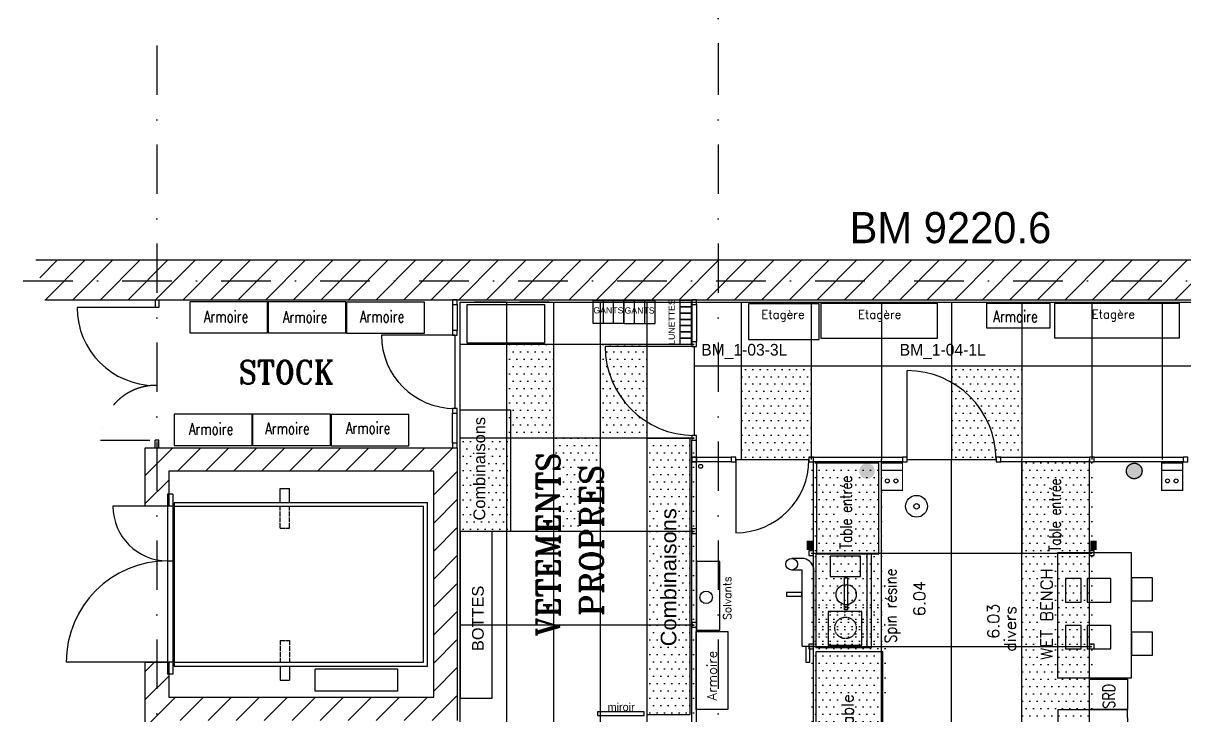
# Model space of a CAD drawing. Header units: millimetres. Extents: x -15291 to 293567, y -98510 to 49398.
# Drawn here: x 2199 to 17101, y 28613 to 37497 of the extents above; entities that cross this region are included whole.
import ezdxf
from ezdxf.enums import TextEntityAlignment as Align

# ---------------------------------------------------------------- set-up
doc = ezdxf.new("R2010")
doc.units = ezdxf.units.MM
doc.header["$LTSCALE"] = 50
doc.header["$MEASUREMENT"] = 0
for name, pattern in [('AUSGEZOGEN', [0]), ('DASHED', [1.5, 1.25, -0.25]), ('HIDDEN', [0.375, 0.25, -0.125]), ('STRICHPUNKT', [25.4, 12.7, -6.35, 0, -6.35])]:
    doc.linetypes.add(name, pattern=pattern)
doc.layers.get('0').update_dxf_attribs({"linetype": 'AUSGEZOGEN'})
for name, color, linetype in [('AXEN', 3, 'STRICHPUNKT'), ('BA01', 7, 'AUSGEZOGEN'), ('BA02', 7, 'AUSGEZOGEN'), ('EL01', 7, 'AUSGEZOGEN'), ('EQUIP1', 7, 'AUSGEZOGEN'), ('FFU', 4, 'CONTINUOUS'), ('RASTER', 30, 'AUSGEZOGEN'), ('RW01', 4, 'AUSGEZOGEN'), ('RW02', 4, 'AUSGEZOGEN'), ('RWTEXT', 7, 'CONTINUOUS'), ('SN01', 5, 'AUSGEZOGEN')]:
    doc.layers.add(name, color=color, linetype=linetype)
doc.styles.add('ROMANS8', font='ROMANS.SHX')
doc.styles.add('ROMANT', font='romant', dxfattribs={"height": 400})

# ---------------------------------------------------------------- blocks, each defined once
blk = doc.blocks.new('*X0')
at = {"color": 0}
for p, q in [((-79350, -2479), (-78996, -2125)), ((-78937, -2425), (-78637, -2125)), ((-78578, -2425), (-78278, -2125)), ((-78218, -2425), (-77918, -2125)), ((-77859, -2425), (-77559, -2125)), ((-77500, -2425), (-77200, -2125)), ((-77141, -2425), (-76841, -2125)), ((-76782, -2425), (-76482, -2125)), ((-76422, -2425), (-76122, -2125)), ((-76063, -2425), (-75763, -2125)), ((-75704, -2425), (-75404, -2125)), ((-75650, -2730), (-75350, -2430)), ((-79350, -2838), (-79050, -2538)), ((-75650, -3090), (-75350, -2790)), ((-75650, -3449), (-75350, -3149)), ((-75650, -3808), (-75350, -3508)), ((-75650, -4167), (-75350, -3867)), ((-75650, -4526), (-75350, -4226)), ((-75650, -4886), (-75350, -4586)), ((-79350, -4993), (-79232, -4875)), ((-79350, -5353), (-79050, -5053)), ((-75650, -5245), (-75350, -4945)), ((-79350, -5712), (-78963, -5325)), ((-78904, -5625), (-78604, -5325)), ((-78545, -5625), (-78245, -5325)), ((-78185, -5625), (-77885, -5325)), ((-77826, -5625), (-77526, -5325)), ((-77467, -5625), (-77167, -5325)), ((-77108, -5625), (-76808, -5325)), ((-76749, -5625), (-76449, -5325)), ((-76389, -5625), (-76089, -5325)), ((-76030, -5625), (-75730, -5325)), ((-75671, -5625), (-75350, -5304)), ((-79350, -6071), (-79050, -5771)), ((-79350, -6430), (-79050, -6130)), ((-79350, -6790), (-79050, -6490)), ((-79350, -7149), (-79050, -6849)), ((-79350, -7508), (-79050, -7208)), ((-79350, -7867), (-79050, -7567)), ((-79099, -7975), (-78799, -7675)), ((-78739, -7975), (-78439, -7675)), ((-78380, -7975), (-78150, -7745))]:
    blk.add_line(p, q, dxfattribs=at)

msp = doc.modelspace()

# ---------------------------------------------------------------- hatches: boundary and pattern name
at = {"layer": 'EL01', "linetype": 'Continuous', "lineweight": 30, "ltscale": 500}
h = msp.add_hatch(dxfattribs=at)
h.set_pattern_fill('ANSI31', color=256, scale=2000)
h.paths.add_polyline_path([(72722, 34580), (17715, 34580), (17715, 35120), (17365, 35120), (17365, 34460), (2360, 34460), (2475, 33950), (53868, 33950), (53868, 33953), (53928, 33953), (72722, 33950)])
at = {"layer": 'EL01', "linetype": 'STRICHPUNKT', "lineweight": 30}
h = msp.add_hatch(color=1, dxfattribs=at)
edge = h.paths.add_edge_path()
edge.add_arc((13025, 31753), 100, 0, 360)
h = msp.add_hatch(color=1, dxfattribs=at)
edge = h.paths.add_edge_path()
edge.add_arc((16453, 31753), 100, 0, 360)
at = {"layer": 'FFU'}
h = msp.add_hatch(dxfattribs=at)
h.set_pattern_fill('DOTS,_I', color=256, scale=1500, style=2)
h.set_pattern_definition([(0, (0, 0), (46.875, 93.75), [0, -93.75])])
h.paths.add_polyline_path([(8405, 32180), (9005, 32180), (9005, 33380), (8405, 33380)])
h = msp.add_hatch(dxfattribs=at)
h.set_pattern_fill('DOTS,_I', color=256, scale=1500, style=2)
h.set_pattern_definition([(0, (1200, 0), (46.875, 93.75), [0, -93.75])])
h.paths.add_polyline_path([(9605, 32180), (10205, 32180), (10205, 33380), (9605, 33380)])
h = msp.add_hatch(dxfattribs=at)
h.set_pattern_fill('DOTS,_I', color=256, scale=1500, style=2)
h.set_pattern_definition([(0, (-37800, 2400), (46.875, 93.75), [0, -93.75])])
h.paths.add_polyline_path([(11410, 31900), (12310, 31900), (12310, 33100), (11410, 33100)])
h = msp.add_hatch(dxfattribs=at)
h.set_pattern_fill('DOTS,_I', color=256, scale=1500, style=2)
h.set_pattern_definition([(0, (-35100, 2400), (46.875, 93.75), [0, -93.75])])
h.paths.add_polyline_path([(14110, 31900), (15010, 31900), (15010, 33100), (14110, 33100)])
h = msp.add_hatch(dxfattribs=at)
h.set_pattern_fill('DOTS,_I', color=256, scale=1500, style=2)
h.set_pattern_definition([(0, (-592.91, -1243.09), (46.875, 93.75), [0, -93.75])])
h.paths.add_polyline_path([(7812, 30937), (8412, 30937), (8412, 32137), (7812, 32137)])
h = msp.add_hatch(dxfattribs=at)
h.set_pattern_fill('DOTS,_I', color=256, scale=1500, style=2)
h.set_pattern_definition([(0, (600, -1200), (46.875, 93.75), [0, -93.75])])
h.paths.add_polyline_path([(9005, 30980), (9605, 30980), (9605, 32180), (9005, 32180)])
h = msp.add_hatch(dxfattribs=at)
h.set_pattern_fill('DOTS,_I', color=256, scale=1500, style=2)
h.set_pattern_definition([(0, (1800, -1200), (46.875, 93.75), [0, -93.75])])
h.paths.add_polyline_path([(10205, 30980), (10805, 30980), (10805, 32180), (10205, 32180)])
h = msp.add_hatch(dxfattribs=at)
h.set_pattern_fill('DOTS,_I', color=256, scale=1500, style=2)
h.set_pattern_definition([(0, (-36900, 1200), (46.875, 93.75), [0, -93.75])])
h.paths.add_polyline_path([(12310, 30700), (13210, 30700), (13210, 31900), (12310, 31900)])
h = msp.add_hatch(dxfattribs=at)
h.set_pattern_fill('DOTS,_I', color=256, scale=1500, style=2)
h.set_pattern_definition([(0, (-34200, 1200), (46.875, 93.75), [0, -93.75])])
h.paths.add_polyline_path([(15010, 30700), (15910, 30700), (15910, 31900), (15010, 31900)])
h = msp.add_hatch(dxfattribs=at)
h.set_pattern_fill('DOTS,_I', color=256, scale=1500, style=2)
h.set_pattern_definition([(0, (1800, -2400), (46.875, 93.75), [0, -93.75])])
h.paths.add_polyline_path([(10205, 29780), (10805, 29780), (10805, 30980), (10205, 30980)])
h = msp.add_hatch(dxfattribs=at)
h.set_pattern_fill('DOTS,_I', color=256, scale=1500, style=2)
h.set_pattern_definition([(0, (-36900, 0), (46.875, 93.75), [0, -93.75])])
h.paths.add_polyline_path([(12310, 29500), (13210, 29500), (13210, 30700), (12310, 30700)])
h = msp.add_hatch(dxfattribs=at)
h.set_pattern_fill('DOTS,_I', color=256, scale=1500, style=2)
h.set_pattern_definition([(0, (-34200, 0), (46.875, 93.75), [0, -93.75])])
h.paths.add_polyline_path([(15010, 29500), (15910, 29500), (15910, 30700), (15010, 30700)])
h = msp.add_hatch(dxfattribs=at)
h.set_pattern_fill('DOTS,_I', color=256, scale=1500, style=2)
h.set_pattern_definition([(0, (-36853.125, -618.75), (46.875, 93.75), [0, -93.75])])
h.paths.add_polyline_path([(12357, 28881), (13257, 28881), (13257, 30081), (12357, 30081)])
h = msp.add_hatch(dxfattribs=at)
h.set_pattern_fill('DOTS,_I', color=256, scale=1500, style=2)
h.set_pattern_definition([(0, (1800, -3600), (46.875, 93.75), [0, -93.75])])
h.paths.add_polyline_path([(10205, 28580), (10805, 28580), (10805, 29780), (10205, 29780)])
h = msp.add_hatch(dxfattribs=at)
h.set_pattern_fill('DOTS,_I', color=256, scale=1500, style=2)
h.set_pattern_definition([(0, (-36900, -1275), (46.875, 93.75), [0, -93.75])])
h.paths.add_polyline_path([(12310, 28225), (13210, 28225), (13210, 29425), (12310, 29425)])
h = msp.add_hatch(dxfattribs=at)
h.set_pattern_fill('DOTS,_I', color=256, scale=1500, style=2)
h.set_pattern_definition([(0, (-34200, -1200), (46.875, 93.75), [0, -93.75])])
h.paths.add_polyline_path([(15010, 28300), (15910, 28300), (15910, 29500), (15010, 29500)])

# ---------------------------------------------------------------- linework, layer by layer
at = {"layer": 'AXEN', "linetype": 'STRICHPUNKT'}
for p, q in [((11113, 48671), (11113, 36914)), ((3915, 37212), (3915, 14382)), ((11115, 37212), (11115, 14382))]:
    msp.add_line(p, q, dxfattribs=at)
at = {"layer": 'AXEN', "linetype": 'STRICHPUNKT', "lineweight": 30}
msp.add_line((2199, 34193), (74677, 34193), dxfattribs=at)
at = {"layer": 'BA01'}
for p, q in [((2360, 34460), (17365, 34460)), ((2475, 33950), (72722, 33950)), ((8400, 33920), (7990, 33920)), ((8945, 33920), (8565, 33920)), ((3765, 32050), (7765, 32050)), ((3765, 31300), (3765, 32050)), ((7765, 32050), (7765, 28550)), ((10205, 28625), (10205, 32175)), ((10205, 32175), (10750, 32175)), ((10750, 32175), (10750, 28625)), ((7465, 31750), (4065, 31750)), ((4065, 31750), (4065, 31300)), ((7465, 28850), (7465, 31750)), ((4050, 31455), (4050, 29145)), ((4120, 31455), (4050, 31455)), ((4120, 31455), (4120, 29145)), ((5495, 31350), (5495, 31530)), ((5495, 31530), (5615, 31530)), ((5615, 31350), (5615, 31530)), ((4050, 31300), (3350, 31300)), ((4065, 31300), (3765, 31300)), ((4120, 31300), (4050, 31300)), ((4135, 31350), (7385, 31350)), ((4135, 31350), (4135, 29250)), ((4135, 31300), (7335, 31300)), ((7335, 29300), (7335, 31300)), ((7385, 29250), (7385, 31350)), ((4050, 30600), (4120, 30600)), ((4050, 29300), (2750, 29300)), ((3765, 26200), (3765, 29300)), ((3765, 29300), (4065, 29300)), ((4120, 29300), (4050, 29300)), ((4065, 29300), (4065, 28850)), ((4135, 29300), (7335, 29300)), ((4135, 29250), (7385, 29250)), ((5495, 29250), (5495, 29070)), ((5615, 29250), (5615, 29070)), ((7005, 29210), (5945, 29210)), ((5945, 28930), (5945, 29210)), ((7005, 28930), (7005, 29210)), ((4120, 29145), (4050, 29145)), ((5495, 29070), (5615, 29070)), ((7005, 28930), (5945, 28930)), ((4065, 28850), (7465, 28850)), ((10165, 28665), (9565, 28665)), ((9565, 28665), (9565, 28615)), ((9565, 28615), (10165, 28615)), ((10165, 28615), (10165, 28665)), ((10750, 28625), (10205, 28625))]:
    msp.add_line(p, q, dxfattribs=at)
at = {"layer": 'BA01', "linetype": 'DASHED'}
for p, q in [((5495, 31020), (5495, 31300)), ((5615, 31020), (5615, 31300)), ((5495, 31020), (5615, 31020)), ((5495, 29580), (5615, 29580)), ((5495, 29580), (5495, 29300)), ((5615, 29580), (5615, 29300))]:
    msp.add_line(p, q, dxfattribs=at)
at = {"layer": 'BA01'}
for centre, radius, start, end in [((4050, 31300), 700, 180, 270), ((4050, 29300), 1300, 90, 180)]:
    msp.add_arc(centre, radius, start, end, dxfattribs=at)
at = {"layer": 'BA02'}
for p, q in [((3890, 33850), (2890, 33850)), ((3890, 33950), (3890, 33850)), ((3940, 33850), (3890, 33850)), ((3940, 33950), (3940, 33850)), ((3940, 32150), (3890, 32150)), ((3890, 32050), (3890, 32150)), ((3940, 32050), (3940, 32150))]:
    msp.add_line(p, q, dxfattribs=at)
msp.add_arc((3890, 33850), 1000, 180, 270, dxfattribs=at)
at = {"layer": 'EL01', "linetype": 'Continuous'}
for p, q in [((7812, 32538), (8452, 32538)), ((8452, 32538), (8452, 30979))]:
    msp.add_line(p, q, dxfattribs=at)
at = {"layer": 'EL01', "linetype": 'STRICHPUNKT', "lineweight": 30}
msp.add_line((3190, 32150), (3890, 32150), dxfattribs=at)
at = {"layer": 'EL01', "color": 0, "linetype": 'Continuous', "lineweight": 30}
msp.add_lwpolyline([(8887, 33889), (8888, 33393), (7896, 33391), (7895, 33887)], close=True, dxfattribs=at)
at = {"layer": 'EL01', "linetype": 'STRICHPUNKT', "lineweight": 30}
for points in [[(10774, 33858), (10774, 33938), (10624, 33938), (10624, 33858)], [(10774, 33778), (10774, 33858), (10624, 33858), (10624, 33778)], [(10774, 33698), (10774, 33778), (10624, 33778), (10624, 33698)], [(10774, 33618), (10774, 33698), (10624, 33698), (10624, 33618)], [(10774, 33538), (10774, 33618), (10624, 33618), (10624, 33538)], [(10774, 33458), (10774, 33538), (10624, 33538), (10624, 33458)], [(10774, 33378), (10774, 33458), (10624, 33458), (10624, 33378)]]:
    msp.add_lwpolyline(points, close=True, dxfattribs=at)
at = {"layer": 'EL01', "linetype": 'Continuous', "lineweight": 30}
msp.add_lwpolyline([(11504, 33897), (11504, 33438), (12411, 33438), (12411, 33897)], close=True, dxfattribs=at)
at = {"layer": 'EL01', "color": 1, "linetype": 'STRICHPUNKT', "lineweight": 30}
msp.add_circle((16453, 31753), 100, dxfattribs=at)
at = {"layer": 'EL01', "linetype": 'STRICHPUNKT', "lineweight": 30}
msp.add_arc((3902, 32138), 713, 88.9949, 178.9949, dxfattribs=at)
at = {"layer": 'EL01', "color": 3, "linetype": 'STRICHPUNKT', "lineweight": 30}
msp.add_solid([(16453, 31753), (16453, 31753), (16453, 31753)], dxfattribs=at)
at = {"layer": 'EL01', "color": 7}
msp.add_solid([(12330, 30860), (12330, 30740), (12250, 30860), (12250, 30740)], dxfattribs=at)
at = {"layer": 'EL01', "color": 1}
msp.add_solid([(15890, 30860), (15890, 30740), (15970, 30860), (15970, 30740)], dxfattribs=at)
at = {"layer": 'EQUIP1'}
for p, q in [((12189, 30632), (12061, 30632)), ((13022, 30689), (13024, 29490)), ((12192, 30481), (12059, 30481)), ((12192, 29504), (12192, 30481)), ((12342, 29504), (12342, 30504)), ((12192, 29504), (12342, 29504)), ((15477, 28692), (16367, 28693)), ((15478, 27073), (15477, 28692)), ((16398, 27074), (16367, 28693))]:
    msp.add_line(p, q, dxfattribs=at)
for points in [[(4335, 33523), (5335, 33523), (5335, 33923), (4335, 33923)], [(5340, 33523), (6340, 33523), (6340, 33923), (5340, 33923)], [(6346, 33519), (7346, 33519), (7346, 33919), (6346, 33919)], [(9506, 33647), (9774, 33647), (9774, 33937), (9506, 33937)], [(9638, 33647), (9906, 33647), (9906, 33937), (9638, 33937)], [(9906, 33644), (10174, 33644), (10174, 33934), (9906, 33934)], [(10038, 33644), (10306, 33644), (10306, 33934), (10038, 33934)], [(12438, 33904), (13924, 33904), (13924, 33454), (12438, 33454)], [(14563, 33906), (15368, 33906), (15368, 33586), (14563, 33586)], [(15436, 33907), (17031, 33907), (17031, 33457), (15436, 33457)], [(4137, 32081), (5137, 32081), (5137, 32481), (4137, 32481)], [(5142, 32081), (6142, 32081), (6142, 32481), (5142, 32481)], [(6148, 32077), (7148, 32077), (7148, 32477), (6148, 32477)], [(12375, 30690), (13175, 30690), (13175, 31855), (12375, 31855)], [(15010, 30700), (15880, 30700), (15880, 31870), (15010, 31870)], [(7805, 30976), (7805, 28840), (8215, 28840), (8215, 30976)], [(15468, 29101), (16418, 29101), (16418, 30701), (15468, 30701)], [(10835, 29710), (11135, 29710), (11135, 30590), (10835, 30590)], [(12370, 29490), (13080, 29490), (13080, 30690), (12370, 30690)], [(12551, 30401), (12941, 30401), (12941, 30661), (12551, 30661)], [(12735, 30380), (12776, 30380), (12776, 29970), (12735, 29970)], [(12735, 30380), (12776, 30380), (12776, 29970), (12735, 29970)], [(16416, 30086), (16686, 30086), (16686, 30381), (16416, 30381)], [(11990, 30145), (12190, 30145), (12190, 30195), (11990, 30195)], [(12526, 29520), (12956, 29520), (12956, 29950), (12526, 29950)], [(10834, 29693), (11237, 29693), (11237, 28692), (10834, 28692)], [(16416, 29391), (16686, 29391), (16686, 29686), (16416, 29686)], [(12291, 29302), (12291, 29502), (12241, 29502), (12241, 29302)], [(12367, 27912), (13227, 27912), (13227, 29432), (12367, 29432)], [(15877, 29082), (16367, 29083), (16367, 28693), (15877, 28692)]]:
    msp.add_lwpolyline(points, close=True, dxfattribs=at)
for points in [[(15771, 30072), (15771, 30372), (15571, 30372), (15571, 30072), (15771, 30072)], [(16151, 30072), (16151, 30372), (15851, 30372), (15851, 30072), (16151, 30072)], [(15771, 29472), (15771, 29772), (15571, 29772), (15571, 29472), (15771, 29472)], [(16151, 29472), (16151, 29772), (15851, 29772), (15851, 29472), (16151, 29472)]]:
    msp.add_lwpolyline(points, dxfattribs=at)
for centre, radius in [((10890, 31813), 25), ((12058, 30557), 75), ((12757, 30167), 130), ((10960, 30131), 80), ((12757, 30008), 14.7)]:
    msp.add_circle(centre, radius, dxfattribs=at)
at = {"layer": 'EQUIP1', "linetype": 'HIDDEN'}
msp.add_circle((12749, 29740), 138, dxfattribs=at)
at = {"layer": 'EQUIP1'}
msp.add_arc((12185, 30472), 160, 11.5196, 88.6259, dxfattribs=at)
at = {"layer": 'RASTER'}
for p, q in [((7805, 24130), (7805, 33920)), ((7805, 33920), (10805, 33920)), ((8405, 24130), (8405, 33920)), ((9005, 24130), (9005, 33920)), ((9605, 24130), (9605, 33920)), ((10205, 26530), (10205, 33920)), ((10805, 33920), (53925, 33920)), ((11410, 33920), (11410, 31900)), ((12310, 33920), (12310, 31900)), ((13210, 33920), (13210, 31900)), ((14110, 33920), (14110, 31900)), ((15010, 33920), (15010, 31900)), ((15910, 33920), (15910, 31900)), ((16810, 33920), (16810, 31900)), ((7805, 33380), (10805, 33380)), ((10805, 33100), (53925, 33100)), ((7805, 32180), (10805, 32180)), ((13210, 18700), (13210, 31900)), ((14110, 18700), (14110, 31900)), ((15010, 18700), (15010, 31900)), ((7805, 30980), (10805, 30980)), ((7812, 30980), (10812, 30980)), ((12310, 30700), (15910, 30700)), ((7805, 29780), (10805, 29780)), ((12310, 29500), (15910, 29500))]:
    msp.add_line(p, q, dxfattribs=at)
at = {"layer": 'RW01'}
for p, q in [((7705, 33890), (7705, 33555)), ((7765, 33890), (7765, 33555)), ((10775, 33890), (10775, 33410)), ((10835, 33890), (10835, 33410)), ((7705, 32110), (7705, 32495)), ((7765, 32110), (7765, 32495)), ((10775, 31880), (10775, 32150)), ((10835, 31880), (10835, 32150)), ((10835, 31930), (11280, 31930)), ((12280, 31930), (12343, 31930)), ((12340, 31930), (13480, 31930)), ((12340, 18730), (12340, 31901)), ((14740, 31930), (15880, 31930)), ((15880, 18730), (15880, 31901)), ((15940, 31930), (17080, 31930)), ((10775, 26500), (10775, 31870)), ((11280, 31870), (10835, 31870)), ((10835, 26500), (10835, 31870)), ((12280, 31870), (12283, 31870)), ((13480, 31870), (12340, 31870)), ((15880, 31870), (14740, 31870)), ((17080, 31870), (15940, 31870))]:
    msp.add_line(p, q, dxfattribs=at)
for points in [[(7705, 33950), (7705, 33890), (7765, 33890), (7765, 33950)], [(10775, 33950), (10775, 33890), (10835, 33890), (10835, 33950)], [(7705, 33555), (7705, 33495), (7765, 33495), (7765, 33555)], [(10775, 33410), (10775, 33350), (10835, 33350), (10835, 33410)], [(7705, 32555), (7705, 32495), (7765, 32495), (7765, 32555)], [(10775, 32210), (10775, 32150), (10835, 32150), (10835, 32210)], [(7705, 32110), (7705, 32050), (7765, 32050), (7765, 32110)], [(10775, 31930), (10775, 31870), (10835, 31870), (10835, 31930)], [(10835, 31930), (10835, 31870), (10775, 31870), (10775, 31930)], [(10835, 30950), (10835, 31010), (10775, 31010), (10775, 30950)], [(10835, 29750), (10835, 29810), (10775, 29810), (10775, 29750)]]:
    msp.add_lwpolyline(points, close=True, dxfattribs=at)
at = {"layer": 'RW01', "flags": 128}
msp.add_lwpolyline([(11280, 31930), (11280, 31870), (11340, 31870), (11340, 31930), (11280, 31930)], dxfattribs=at)
for points in [[(12280, 31930), (12280, 31870), (12340, 31870), (12340, 31930)], [(12280, 31930), (12280, 31870), (12340, 31870), (12340, 31930)], [(13480, 31930), (13480, 31870), (13540, 31870), (13540, 31930)], [(14680, 31930), (14680, 31870), (14740, 31870), (14740, 31930)], [(15880, 31870), (15940, 31870), (15940, 31930), (15880, 31930)], [(17080, 31930), (17080, 31870), (17140, 31870), (17140, 31930)], [(12280, 30730), (12280, 30670), (12340, 30670), (12340, 30730)], [(15880, 30670), (15940, 30670), (15940, 30730), (15880, 30730)], [(12280, 29530), (12280, 29470), (12340, 29470), (12340, 29530)], [(15880, 29470), (15940, 29470), (15940, 29530), (15880, 29530)]]:
    msp.add_lwpolyline(points, close=True, dxfattribs=at)
at = {"layer": 'RW02'}
for p, q in [((7735, 33495), (6795, 33495)), ((7735, 33495), (7735, 32555)), ((10805, 33350), (9665, 33350)), ((10805, 33350), (10805, 32210)), ((13540, 31900), (13540, 33040)), ((11340, 31900), (11340, 30960)), ((11340, 31900), (12280, 31900)), ((13540, 31900), (14680, 31900))]:
    msp.add_line(p, q, dxfattribs=at)
for centre, radius, start, end in [((7735, 33495), 940, 180, 270), ((10805, 33350), 1140, 180, 270), ((13540, 31900), 1140, 0, 90), ((11340, 31900), 940, 270, 0)]:
    msp.add_arc(centre, radius, start, end, dxfattribs=at)
at = {"layer": 'SN01'}
for p, q in [((13475, 31760), (13215, 31760)), ((17070, 31760), (16810, 31760))]:
    msp.add_line(p, q, dxfattribs=at)
at = {"layer": 'SN01', "const_width": 15}
for points in [[(13210, 31505), (13480, 31505), (13480, 31855), (13210, 31855)], [(16805, 31505), (17075, 31505), (17075, 31855), (16805, 31855)]]:
    msp.add_lwpolyline(points, close=True, dxfattribs=at)
at = {"layer": 'SN01'}
for centre, radius in [((13285, 31625), 25), ((13395, 31625), 25), ((16880, 31625), 25), ((16990, 31625), 25), ((13660, 31300), 35)]:
    msp.add_circle(centre, radius, dxfattribs=at)
at = {"layer": 'SN01', "ltscale": 3}
msp.add_circle((13660, 31300), 140, dxfattribs=at)

# ---------------------------------------------------------------- block references
at = {"layer": 'BA01'}
msp.add_blockref('*X0', (83115, 34175), dxfattribs=at)

# ---------------------------------------------------------------- texts
msp.add_text('BM 9220.6', height=400).set_placement((12801, 34675))
at = {"color": 6}
for s, p in [('BM_1-03-3L', (10898, 33233)), ('BM_1-04-1L', (13444, 33233))]:
    msp.add_text(s, height=150, dxfattribs=at).set_placement(p)
at = {"layer": 'EQUIP1', "style": 'ROMANS8', "width": 0.75}
for p in [(4514, 33659), (5528, 33653), (6515, 33659), (14642, 33661), (4322, 32217), (5301, 32223), (6336, 32229)]:
    msp.add_text('Armoire', height=150, dxfattribs=at).set_placement(p)
at = {"layer": 'EQUIP1', "style": 'ROMANS8'}
for s, width, p in [('Table entrée', 0.75, (12831, 30755)), ('Table entrée', 0.75, (15511, 30720)), ('Spin résine', 0.85, (13402, 29545)), ('SRD', 0.8, (16202, 28705)), ('Table', 0.95, (12849, 28399))]:
    msp.add_text(s, height=150, rotation=90, dxfattribs=dict(at, width=width)).set_placement(p)
msp.add_text('WET BENCH', height=152.4, rotation=90, dxfattribs=at).set_placement((15406, 29918), align=Align.CENTER)
at = {"layer": 'EQUIP1'}
for s, style, p in [('6.04', 'ROMANT', (13772, 29890)), ('6.03', 'ROMANT', (14721, 29600)), ('divers', 'ROMANS8', (14935, 29435))]:
    msp.add_text(s, height=150, rotation=90, dxfattribs=dict(at, style=style)).set_placement(p)
at = {"layer": 'EQUIP1', "attachment_point": 1, "style": 'ROMANT'}
for s, insert, char_height, width in [('{\\fArial|b0|i0|c0|p34;GANTS}', (9514, 33854), 80, 640.74), ('{\\fArial|b0|i0|c0|p34;GANTS}', (9914, 33852), 80, 640.74), ('{\\Fsimplex.shx;Etagère}', (11667, 33816), 110, 675), ('{\\Fsimplex.shx;Etagère}', (12908, 33816), 110, 675), ('{\\Fsimplex.shx;Etagère}', (15906, 33819), 110, 675), ('{\\fArial|b0|i0|c0|p34;miroir}', (9695, 28775), 100, 632.79)]:
    msp.add_mtext(s, dxfattribs=dict(at, insert=insert, char_height=char_height, width=width))
at = {"layer": 'EQUIP1', "attachment_point": 1, "rotation": 90}
for s, insert, char_height, width, style in [('{\\fArial|b0|i0|c0|p34;LUNETTES}', (10478, 33372), 80, 640.74, 'ROMANT'), ('{\\fArial|b0|i0|c0|p34;Combinaisons}', (7976, 31118), 150, 2291.22, 'ROMANT'), ('{\\fArial|b0|i0|c0|p34;Combinaisons}', (10378, 29504), 200, 2383.77, 'ROMANT'), ('{\\fArial|b0|i0|c0|p34;BOTTES}', (7957, 29443), 150, 924.92, 'ROMANT'), ('Solvants', (11181, 29844), 100, 945.86, 'ROMANS8'), ('{\\Fsimplex.shx;Armoire}', (10973, 28809), 125, 95, 'ROMANT')]:
    msp.add_mtext(s, dxfattribs=dict(at, insert=insert, char_height=char_height, width=width, style=style))
at = {"layer": 'RWTEXT', "style": 'ROMANT', "width": 0.9}
msp.add_text('STOCK', height=300, dxfattribs=at).set_placement((4965, 32870))
at = {"layer": 'RWTEXT', "style": 'ROMANT', "width": 0.95}
msp.add_text('VETEMENTS', height=300, rotation=90, dxfattribs=at).set_placement((9085, 29630))
at = {"layer": 'RWTEXT', "style": 'ROMANT'}
msp.add_text('PROPRES', height=300, rotation=90, dxfattribs=at).set_placement((9640, 29890))

doc.saveas('drawing.dxf')
